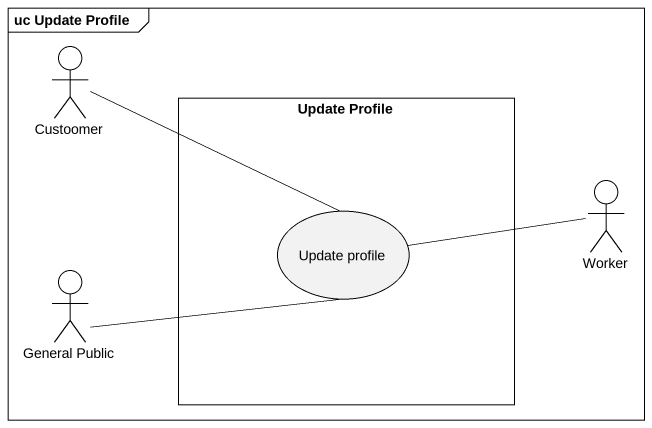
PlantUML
@startuml
mainframe uc Update Profile
actor Custoomer
rectangle "Update Profile" as Update_Profile {
  usecase "Update profile" as Update_profile
}
actor Worker
actor "General Public" as General_Public
Custoomer -right- Update_profile
Worker -left- Update_profile
General_Public -right- Update_profile
@enduml
